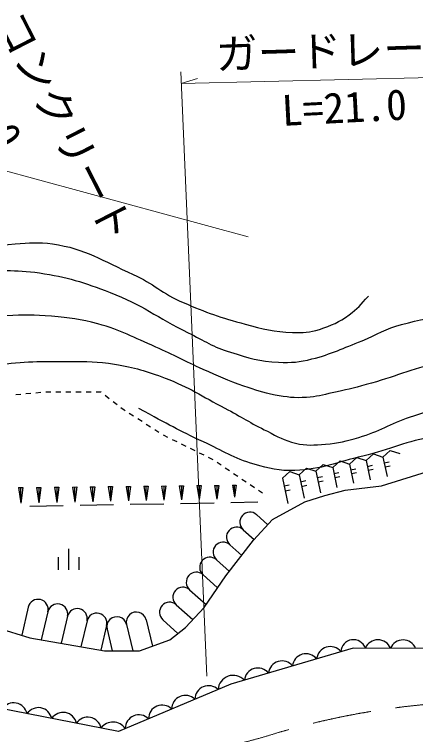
# Model space of a CAD drawing. Units: millimetres, scale not verified. Extents: x 40000 to 680000, y 20000 to 380000.
# Drawn here: x 127180 to 151126, y 277144 to 320063 of the extents above; entities that cross this region are included whole.
import ezdxf
from ezdxf.enums import TextEntityAlignment as Align

# ---------------------------------------------------------------- set-up
doc = ezdxf.new("R2010")
doc.units = ezdxf.units.MM
doc.header["$LTSCALE"] = 1000
doc.linetypes.add('CHAIN', pattern=[18.5, 12, -1.5, 3.5, -1.5])
for name, color, linetype, lineweight in [('M-BGD', 7, 'Continuous', 25), ('M-BMK', 2, 'CHAIN', 13), ('M-STR-HTXT', 7, 'Continuous', 13)]:
    doc.layers.add(name, color=color, linetype=linetype, lineweight=lineweight)
doc.styles.add('ＭＳ ゴシック', font='')
doc.styles.get('ＭＳ ゴシック').set_extended_font_data('MS Gothic')

msp = doc.modelspace()

# ---------------------------------------------------------------- linework, layer by layer
at = {"layer": 'M-BGD'}
for p, q in [((127263, 297406), (127562, 297435)), ((127861, 297463), (128159, 297492)), ((128458, 297521), (128757, 297549)), ((129056, 297562), (129356, 297562)), ((129656, 297562), (129956, 297562)), ((130256, 297562), (130556, 297562)), ((130856, 297562), (131156, 297562)), ((131456, 297562), (131756, 297562)), ((132056, 297562), (132331, 297562)), ((132331, 297562), (132351, 297547)), ((132589, 297365), (132827, 297183)), ((133066, 297000), (133304, 296818)), ((133542, 296636), (133723, 296498)), ((133723, 296498), (133784, 296459)), ((134037, 296298), (134290, 296136)), ((134543, 295975), (134796, 295813)), ((135049, 295652), (135302, 295491)), ((135555, 295329), (135808, 295168)), ((136060, 295007), (136097, 294983)), ((136097, 294983), (136327, 294870)), ((136596, 294737), (136865, 294605)), ((137134, 294472), (137403, 294339)), ((137673, 294206), (137942, 294074)), ((149177, 293685), (149616, 294084)), ((149616, 294084), (150177, 293895)), ((138211, 293941), (138480, 293808)), ((138749, 293676), (139018, 293543)), ((147177, 293264), (147616, 293663)), ((147616, 293663), (148177, 293474)), ((148177, 293474), (148616, 293873)), ((148616, 293873), (149177, 293685)), ((149177, 293685), (149421, 292526)), ((139272, 293384), (139520, 293216)), ((145177, 292843), (145616, 293242)), ((145616, 293242), (146177, 293053)), ((146177, 293053), (146616, 293452)), ((146616, 293452), (147177, 293264)), ((147177, 293264), (147415, 292134)), ((148177, 293474), (148418, 292330)), ((148250, 293131), (148550, 293194)), ((149251, 293337), (149551, 293400)), ((149299, 293105), (149599, 293169)), ((139769, 293048), (140017, 292880)), ((140266, 292712), (140514, 292544)), ((143177, 292422), (143616, 292821)), ((143616, 292821), (144177, 292632)), ((144177, 292632), (144616, 293031)), ((144616, 293031), (145177, 292843)), ((145177, 292843), (145449, 291552)), ((146177, 293053), (146427, 291866)), ((146252, 292697), (146552, 292760)), ((147249, 292925), (147549, 292988)), ((147296, 292699), (147596, 292762)), ((148298, 292902), (148598, 292965)), ((149098, 291961), (152086, 292903)), ((140763, 292376), (141011, 292208)), ((143177, 292422), (143492, 290926)), ((144177, 292632), (144471, 291239)), ((144265, 292214), (144565, 292278)), ((145259, 292456), (145559, 292519)), ((146302, 292459), (146602, 292523)), ((127416, 291863), (127692, 291866)), ((127416, 291863), (127565, 290944)), ((127554, 291864), (127565, 290944)), ((127692, 291866), (127565, 290944)), ((128493, 291875), (128767, 291878)), ((128493, 291875), (128641, 290964)), ((128630, 291876), (128641, 290964)), ((128767, 291878), (128641, 290964)), ((129568, 291887), (129839, 291890)), ((129568, 291887), (129714, 290985)), ((129704, 291888), (129714, 290985)), ((129839, 291890), (129714, 290985)), ((130640, 291899), (130909, 291902)), ((130640, 291899), (130785, 291005)), ((130775, 291900), (130785, 291005)), ((130909, 291902), (130785, 291005)), ((131710, 291911), (131976, 291914)), ((131710, 291911), (131853, 291025)), ((131843, 291913), (131853, 291025)), ((131976, 291914), (131853, 291025)), ((132778, 291923), (133041, 291926)), ((132778, 291923), (132919, 291046)), ((132909, 291925), (132919, 291046)), ((133041, 291926), (132919, 291046)), ((133842, 291935), (134104, 291938)), ((133842, 291935), (133983, 291066)), ((133973, 291937), (133983, 291066)), ((134104, 291938), (133983, 291066)), ((134905, 291947), (135163, 291950)), ((134905, 291947), (135044, 291086)), ((135034, 291948), (135044, 291086)), ((135163, 291950), (135044, 291086)), ((135965, 291959), (136221, 291962)), ((135965, 291959), (136102, 291106)), ((136093, 291960), (136102, 291106)), ((136221, 291962), (136102, 291106)), ((137022, 291971), (137276, 291974)), ((137022, 291971), (137159, 291126)), ((137149, 291972), (137159, 291126)), ((137276, 291974), (137159, 291126)), ((138077, 291983), (138328, 291986)), ((138077, 291983), (138212, 291146)), ((138203, 291984), (138212, 291146)), ((138328, 291986), (138212, 291146)), ((139130, 291995), (139379, 291997)), ((139130, 291995), (139263, 291166)), ((139254, 291996), (139263, 291166)), ((139379, 291997), (139263, 291166)), ((140198, 292007), (140410, 292009)), ((140198, 292007), (140312, 291300)), ((140304, 292008), (140312, 291300)), ((140410, 292009), (140312, 291300)), ((141260, 292040), (141508, 291872)), ((143272, 291973), (143572, 292036)), ((144324, 291936), (144624, 291999)), ((145313, 292198), (145613, 292261)), ((146929, 291715), (149098, 291961)), ((141757, 291704), (141992, 291545)), ((143335, 291674), (143635, 291737)), ((145701, 291388), (146929, 291715)), ((140094, 290982), (141705, 291013)), ((142589, 289955), (144513, 291020)), ((144513, 291020), (145701, 291388)), ((128096, 290754), (130096, 290792)), ((131096, 290811), (133095, 290849)), ((134095, 290868), (136095, 290906)), ((137095, 290925), (139094, 290963)), ((141636, 290251), (142306, 289652)), ((141443, 288727), (142589, 289955)), ((140836, 289356), (141487, 288774)), ((139806, 286599), (141443, 288727)), ((140037, 288461), (140749, 287825)), ((130428, 286965), (130428, 288215)), ((129803, 286965), (129803, 287715)), ((131053, 286965), (131053, 287715)), ((139237, 287566), (140015, 286871)), ((138438, 286671), (139282, 285917)), ((138497, 284721), (139806, 286599)), ((137638, 285777), (138621, 284898)), ((122122, 284756), (128098, 282914)), ((128011, 284742), (127617, 283063)), ((136838, 284882), (137827, 283999)), ((137391, 283528), (138497, 284721)), ((129179, 284468), (128787, 282794)), ((130347, 284194), (129971, 282588)), ((131516, 283920), (131155, 282382)), ((133877, 283709), (134255, 282137)), ((135043, 283989), (135421, 282418)), ((136039, 283987), (136944, 283179)), ((132684, 283646), (132339, 282175)), ((132710, 283428), (133020, 282137)), ((136449, 282792), (137391, 283528)), ((128098, 282914), (132560, 282137)), ((134648, 282137), (136449, 282792)), ((132560, 282137), (134648, 282137)), ((147391, 282305), (140104, 280149)), ((152467, 282277), (147391, 282305)), ((140104, 280149), (133391, 277338)), ((133391, 277338), (126023, 278757))]:
    msp.add_line(p, q, dxfattribs=at)
for centre, radius, start, end in [((141236, 289803), 600, 48.2186, 228.2186), ((140436, 288909), 600, 48.2186, 228.2186), ((139637, 288014), 600, 48.2186, 228.2186), ((138837, 287119), 600, 48.2186, 228.2186), ((138038, 286224), 600, 48.2186, 228.2186), ((137238, 285329), 600, 48.2186, 228.2186), ((128595, 284605), 600, 346.7989, 166.7989), ((136439, 284434), 600, 48.2186, 228.2186), ((129763, 284331), 600, 346.7989, 166.7989), ((130932, 284057), 600, 346.7989, 166.7989), ((132100, 283783), 600, 346.7989, 166.7989), ((133293, 283569), 600, 13.5166, 193.5166), ((134460, 283849), 600, 13.5166, 193.5166), ((147413, 282044), 757, 19.8214, 176.6923), ((148874, 281984), 812, 22.3118, 157.0721), ((150374, 281976), 812, 22.3118, 157.0721), ((146027, 281575), 812, 39.1023, 173.8626), ((144588, 281150), 812, 39.1023, 173.8626), ((143150, 280724), 812, 39.1023, 173.8626), ((141711, 280299), 812, 39.1023, 173.8626), ((140240, 279767), 907, 42.9973, 176.2042), ((138764, 279249), 812, 45.3389, 180.0992), ((137381, 278670), 812, 45.3389, 180.0992), ((127140, 278224), 812, 11.7186, 146.4789), ((128613, 277940), 812, 11.7186, 146.4789), ((135997, 278090), 812, 45.3389, 180.0992), ((130086, 277656), 812, 11.7186, 146.4789), ((131559, 277373), 812, 11.7186, 146.4789), ((134613, 277511), 812, 45.3389, 180.0992), ((133067, 277004), 891, 34.6031, 143.1793)]:
    msp.add_arc(centre, radius, start, end, dxfattribs=at)
for points, knots in [([(101651, 312088), (102477, 311036), (102733, 310728), (103495, 309917), (104435, 308917), (104969, 308343), (106078, 307534), (107360, 306599), (108110, 306065), (109590, 305496), (110584, 305114), (111172, 304948), (112228, 304805), (113934, 304573), (114912, 304451), (116631, 304568), (117935, 304658), (118657, 304820), (119942, 305060), (121620, 305373), (122536, 305674), (124217, 305969), (125383, 306174), (126039, 306298), (127219, 306388), (128091, 306454), (128592, 306512), (129457, 306388), (131443, 306101), (132427, 305384), (134260, 304568), (135481, 304025), (136015, 303420), (137244, 302895), (138655, 302291), (139473, 302001), (140955, 301603), (142035, 301313), (142658, 301151), (143775, 301112), (144411, 301089), (144791, 301091), (145394, 301293), (146124, 301538), (146543, 301707), (147159, 302167), (147659, 302539), (147846, 302735), (148305, 303277)], [0, 0, 0, 0, 1, 1, 1, 2, 2, 2, 3, 3, 3, 4, 4, 4, 5, 5, 5, 6, 6, 6, 7, 7, 7, 8, 8, 8, 9, 9, 9, 10, 10, 10, 11, 11, 11, 12, 12, 12, 13, 13, 13, 14, 14, 14, 15, 15, 15, 16, 16, 16, 16]), ([(100260, 311479), (101204, 310163), (101518, 309770), (102417, 308753), (103682, 307322), (104456, 306553), (105983, 305405), (106936, 304689), (107420, 304135), (108548, 303750), (110173, 303195), (111182, 303198), (112896, 303113), (114558, 303030), (115504, 303043), (117154, 303258), (118614, 303449), (119382, 303821), (120829, 304095), (122360, 304385), (123222, 304560), (124777, 304677), (126293, 304792), (127165, 304877), (128670, 304659), (130363, 304415), (131290, 304097), (132891, 303495), (134807, 302775), (135707, 301988), (137549, 301093), (138527, 300618), (139035, 300237), (140077, 299929), (141177, 299604), (141805, 299363), (142952, 299329), (143730, 299305), (144180, 299338), (144935, 299529), (146145, 299834), (146775, 300166), (147937, 300620), (148860, 300982), (149325, 301334), (150284, 301585), (151424, 301882), (152090, 302018), (153268, 302021), (155575, 302028), (156841, 301567), (159115, 301173), (160926, 300859), (161928, 300613), (163711, 300165), (165855, 299628), (167022, 299198), (169150, 298601), (171313, 297994), (172541, 297714), (174699, 297091), (177043, 296414), (177797, 296170), (180667, 295253)], [0, 0, 0, 0, 1, 1, 1, 2, 2, 2, 3, 3, 3, 4, 4, 4, 5, 5, 5, 6, 6, 6, 7, 7, 7, 8, 8, 8, 9, 9, 9, 10, 10, 10, 11, 11, 11, 12, 12, 12, 13, 13, 13, 14, 14, 14, 15, 15, 15, 16, 16, 16, 17, 17, 17, 18, 18, 18, 19, 19, 19, 20, 20, 20, 21, 21, 21, 21]), ([(181413, 293034), (179014, 294137), (178261, 294440), (176173, 295162), (173293, 296158), (171563, 296324), (168605, 297054), (167156, 297412), (166349, 297634), (164893, 297964), (162684, 298465), (161464, 298843), (159227, 299197), (157832, 299417), (157045, 299571), (155633, 299583), (154419, 299594), (153726, 299550), (152540, 299292), (150802, 298915), (149891, 298464), (148173, 298000), (147390, 297789), (146949, 297672), (146154, 297509), (145553, 297386), (145220, 297272), (144608, 297236), (143875, 297194), (143454, 297242), (142734, 297382), (141994, 297526), (141589, 297660), (140878, 297910), (139906, 298250), (139380, 298492), (138440, 298910), (137328, 299405), (136737, 299754), (135620, 300238), (134286, 300817), (133566, 301237), (132163, 301621), (131107, 301910), (130489, 301986), (129398, 302076), (128350, 302162), (127754, 302174), (126705, 302094), (125128, 301973), (124264, 301732), (122703, 301475), (121258, 301238), (120457, 301058), (119009, 300839), (117558, 300619), (116743, 300502), (115280, 300384), (114443, 300316), (113972, 300302), (113133, 300311), (112100, 300322), (111508, 300292), (110495, 300493), (109452, 300700), (108887, 300916), (107893, 301293), (106772, 301719), (106117, 301927), (105091, 302549), (103922, 303258), (103254, 303719), (102399, 304787), (101859, 305460), (101652, 305768), (101198, 306642)], [0, 0, 0, 0, 1, 1, 1, 2, 2, 2, 3, 3, 3, 4, 4, 4, 5, 5, 5, 6, 6, 6, 7, 7, 7, 8, 8, 8, 9, 9, 9, 10, 10, 10, 11, 11, 11, 12, 12, 12, 13, 13, 13, 14, 14, 14, 15, 15, 15, 16, 16, 16, 17, 17, 17, 18, 18, 18, 19, 19, 19, 20, 20, 20, 21, 21, 21, 22, 22, 22, 23, 23, 23, 24, 24, 24, 25, 25, 25, 25]), ([(103327, 301475), (104770, 300672), (105171, 300452), (106383, 299856), (107691, 299214), (108407, 298800), (109785, 298328), (110847, 297964), (111457, 297766), (112569, 297618), (113831, 297450), (114553, 297444), (115826, 297473), (116865, 297496), (117452, 297510), (118482, 297655), (120280, 297907), (121268, 298169), (123048, 298528), (124244, 298769), (124899, 298986), (126105, 299165), (127787, 299414), (128753, 299378), (130453, 299383), (131514, 299386), (132117, 299388), (133164, 299219), (134373, 299025), (135040, 298818), (136184, 298383), (137634, 297831), (138358, 297319), (139732, 296600), (140735, 296074), (141261, 295713), (142279, 295217), (142917, 294906), (143262, 294671), (143953, 294507), (144637, 294345), (145052, 294404), (145754, 294453), (146542, 294507), (146979, 294628), (147737, 294853), (148975, 295220), (149587, 295660), (150812, 296072), (151908, 296441), (152530, 296647), (153668, 296854), (154496, 297005), (154974, 297004), (155815, 297036), (156923, 297079), (157548, 297055), (158653, 296963), (159544, 296889), (160038, 296781), (160909, 296581), (162166, 296293), (162817, 295940), (164056, 295581), (164919, 295330), (165390, 295127), (166276, 294980), (167323, 294807), (167928, 294859), (168987, 294780), (170223, 294688), (170932, 294762), (172152, 294544), (173425, 294316), (174149, 294173), (175354, 293707), (176929, 293098), (177724, 292558), (179230, 291797), (181374, 290712), (182054, 290335), (184669, 288922)], [0, 0, 0, 0, 1, 1, 1, 2, 2, 2, 3, 3, 3, 4, 4, 4, 5, 5, 5, 6, 6, 6, 7, 7, 7, 8, 8, 8, 9, 9, 9, 10, 10, 10, 11, 11, 11, 12, 12, 12, 13, 13, 13, 14, 14, 14, 15, 15, 15, 16, 16, 16, 17, 17, 17, 18, 18, 18, 19, 19, 19, 20, 20, 20, 21, 21, 21, 22, 22, 22, 23, 23, 23, 24, 24, 24, 25, 25, 25, 26, 26, 26, 27, 27, 27, 27]), ([(186376, 286052), (184929, 286492), (184535, 286629), (183367, 287035), (181171, 287798), (179927, 288220), (177841, 289245), (175947, 290176), (175201, 291301), (173236, 292070), (171632, 292697), (170629, 292729), (168937, 293052), (166335, 293549), (164859, 293727), (162244, 294157), (160494, 294446), (159532, 294776), (157762, 294894), (155616, 295037), (154387, 295188), (152256, 294894), (150542, 294658), (149664, 294133), (147979, 293739), (146403, 293371), (145541, 292949), (143922, 292885), (142962, 292847), (142414, 292998), (141489, 293260), (140249, 293611), (139636, 294041), (138469, 294588), (136935, 295307), (136438, 295587), (134612, 296571)], [0, 0, 0, 0, 1, 1, 1, 2, 2, 2, 3, 3, 3, 4, 4, 4, 5, 5, 5, 6, 6, 6, 7, 7, 7, 8, 8, 8, 9, 9, 9, 10, 10, 10, 11, 11, 11, 12, 12, 12, 12])]:
    msp.add_open_spline(points, degree=3, knots=knots, dxfattribs=at)
at = {"layer": 'M-BMK'}
for centre, radius, start, end in [((155969, 232719), 46417, 82.6602, 106.3352), ((133485, 306574), 30791, 246.3573, 287.832)]:
    msp.add_arc(centre, radius, start, end, dxfattribs=at)
at = {"layer": 'M-STR-HTXT'}
for p, q in [((138675, 280626), (137109, 316639)), ((137139, 315954), (158249, 316444)), ((137139, 315954), (138103, 316237)), ((122167, 311962), (141126, 306799))]:
    msp.add_line(p, q, dxfattribs=at)

# ---------------------------------------------------------------- texts
at = {"layer": 'M-STR-HTXT', "style": 'ＭＳ ゴシック'}
for s, rotation, p in [('コンクリート', 296.999, (125497, 319418)), ('ガードレール', 1.753, (139242, 316223)), ('L=5.0', 298.187, (122697, 317073)), ('L=21.0', 2.941, (143207, 312868))]:
    msp.add_text(s, height=1833, rotation=rotation, dxfattribs=at).set_placement(p, align=Align.BOTTOM_LEFT)

doc.saveas('drawing.dxf')
